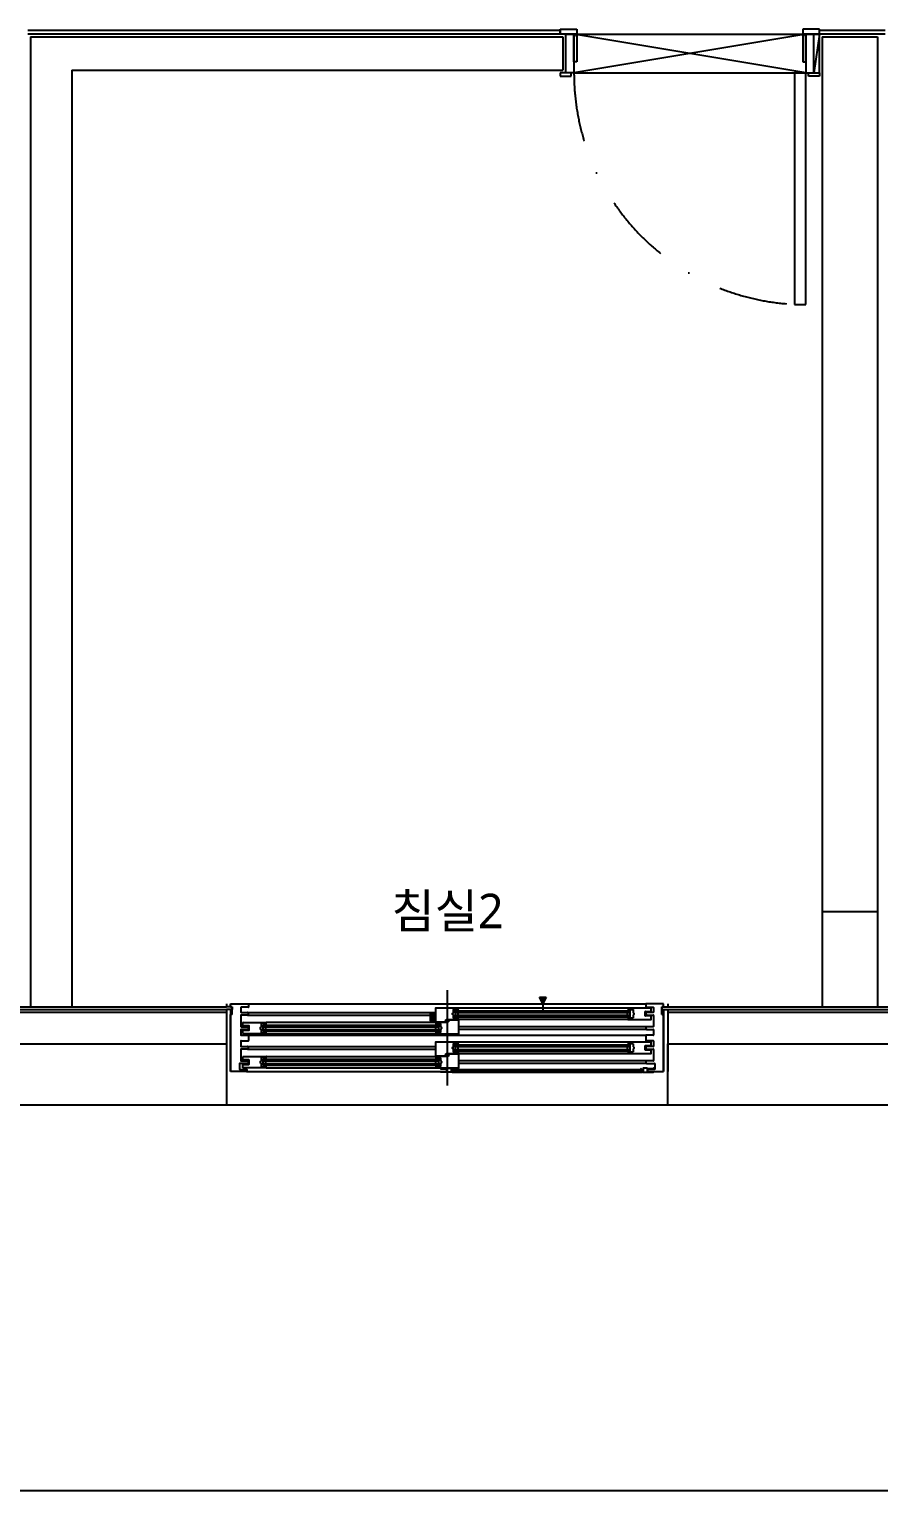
# Model space of a CAD drawing. Header units: millimetres. Extents: x -33000 to 294000, y 0 to 42408.
# Drawn here: x 11365 to 14445, y 9905 to 15203 of the extents above; entities that cross this region are included whole.
import ezdxf
from ezdxf.enums import TextEntityAlignment as Align

# ---------------------------------------------------------------- set-up
doc = ezdxf.new("R2010")
doc.units = ezdxf.units.MM
doc.header["$LTSCALE"] = 50
doc.linetypes.add('DASHDOTX2', pattern=[2, 1, -0.5, 0, -0.5])
doc.layers.add('arch', color=8, linetype='Continuous')
doc.layers.add('실명', color=9, linetype='Continuous')
doc.styles.add('FORTELINE', font='malgun.ttf')

msp = doc.modelspace()

# ---------------------------------------------------------------- hatches: boundary and pattern name
at = {"layer": 'arch'}
h = msp.add_hatch(color=256, dxfattribs=at)
h.dxf.hatch_style = 1
h.paths.add_polyline_path([(13214.2, 11694.5), (13239.2, 11694.5), (13226.7, 11669.5)])

# ---------------------------------------------------------------- linework, layer by layer
for p, q in [((11359.6, 15199.5), (13289.6, 15199.5)), ((13289.6, 15184.5), (11359.6, 15184.5)), ((13289.6, 15199.5), (13289.6, 15184.5)), ((13309.6, 15044.5), (13309.6, 15184.5)), ((13309.6, 15184.5), (13339.6, 15184.5)), ((13339.6, 15184.5), (13339.6, 15044.5)), ((13339.6, 15184.5), (13344.6, 15184.5)), ((13339.6, 15084.5), (13339.6, 15184.5)), ((13339.6, 15184.5), (14179.6, 15184.5)), ((14179.6, 15184.5), (13339.6, 15044.5)), ((14179.6, 15044.5), (13339.6, 15184.5)), ((13344.6, 15184.5), (13344.6, 15179.5)), ((13344.6, 15179.5), (13349.6, 15179.5)), ((13349.6, 15179.5), (13349.6, 15084.5)), ((14174.6, 15179.5), (14169.6, 15179.5)), ((14169.6, 15179.5), (14169.6, 15084.5)), ((14179.6, 15184.5), (14174.6, 15184.5)), ((14174.6, 15184.5), (14174.6, 15179.5)), ((14209.6, 15184.5), (14179.6, 15184.5)), ((14179.6, 15184.5), (14179.6, 15044.5)), ((14179.6, 15084.5), (14179.6, 15184.5)), ((14229.6, 15184.5), (14209.6, 15184.5)), ((14229.6, 15184.5), (14209.6, 15044.5)), ((14209.6, 15044.5), (14209.6, 15184.5)), ((14229.6, 15184.5), (14229.6, 15199.5)), ((14229.6, 15199.5), (14467.6, 15199.5)), ((14467.6, 15184.5), (14229.6, 15184.5)), ((14229.6, 15044.5), (14229.6, 15184.5)), ((14239.6, 15174.5), (14439.6, 15174.5)), ((14239.6, 15174.5), (14239.6, 12004.5)), ((14439.6, 15174.5), (14439.6, 12004.5)), ((13349.6, 15084.5), (13339.6, 15084.5)), ((14169.6, 15084.5), (14179.6, 15084.5)), ((13329.6, 15044.5), (13289.6, 15044.5)), ((13289.6, 15044.5), (13289.6, 15032.5)), ((13289.6, 15032.5), (13329.6, 15032.5)), ((13339.6, 15044.5), (13309.6, 15044.5)), ((13329.6, 15032.5), (13329.6, 15044.5)), ((13339.6, 15044.5), (14179.6, 15044.5)), ((14179.6, 15044.5), (14209.6, 15044.5)), ((14189.6, 15032.5), (14189.6, 15044.5)), ((14189.6, 15044.5), (14229.6, 15044.5)), ((14229.6, 15032.5), (14189.6, 15032.5)), ((14209.6, 15044.5), (14229.6, 15044.5)), ((14229.6, 15044.5), (14229.6, 15032.5)), ((14239.6, 12004.5), (14439.6, 12004.5)), ((12879.6, 11719.5), (12879.6, 11374.5)), ((10659.6, 11659.5), (12079.6, 11659.5)), ((12079.6, 11669.5), (12079.6, 11659.5)), ((12100.6, 11659.5), (12079.6, 11659.5)), ((12094.6, 11669.5), (12158.6, 11669.5)), ((12094.6, 11659.5), (12094.6, 11669.5)), ((12094.6, 11659.5), (12100.6, 11659.5)), ((12100.6, 11659.5), (12100.6, 11650)), ((12100.6, 11631.5), (12100.6, 11659.5)), ((12131.6, 11656.5), (12131.6, 11640)), ((12158.6, 11657.5), (12132.6, 11657.5)), ((12158.6, 11669.5), (13600.6, 11669.5)), ((12159.6, 11668.5), (12159.6, 11658.5)), ((12921.6, 11654.5), (12837.6, 11654.5)), ((13535.1, 11654.5), (12921.6, 11654.5)), ((13226.7, 11669.5), (13214.2, 11694.5)), ((13214.2, 11694.5), (13239.2, 11694.5)), ((13239.2, 11694.5), (13226.7, 11669.5)), ((13226.7, 11669.5), (13226.7, 11644.5)), ((13619.1, 11654.5), (13535.1, 11654.5)), ((13599.6, 11668.5), (13599.6, 11658.5)), ((13664.6, 11669.5), (13600.6, 11669.5)), ((13600.6, 11657.5), (13626.6, 11657.5)), ((13627.6, 11656.5), (13627.6, 11640)), ((13658.6, 11659.5), (13679.6, 11659.5)), ((13658.6, 11659.5), (13658.6, 11650)), ((13664.6, 11659.5), (13658.6, 11659.5)), ((13658.6, 11631.5), (13658.6, 11659.5)), ((13664.6, 11659.5), (13664.6, 11669.5)), ((13679.6, 11669.5), (13679.6, 11659.5)), ((13679.6, 11659.5), (14899.6, 11659.5)), ((10659.6, 11649.5), (12079.6, 11649.5)), ((10659.6, 11639.5), (12079.6, 11639.5)), ((12079.6, 11650), (12079.6, 11424.5)), ((12100.6, 11650), (12079.6, 11650)), ((12094.6, 11650), (12094.6, 11424.5)), ((12094.6, 11424.5), (12094.6, 11631.5)), ((12100.6, 11631.5), (12094.6, 11631.5)), ((12131.6, 11628), (12131.6, 11588)), ((12132.6, 11639), (12156.1, 11639)), ((12156.1, 11629), (12132.6, 11629)), ((12139.6, 11590.5), (12139.6, 11602)), ((12140.1, 11602.5), (12224.1, 11602.5)), ((12156.1, 11639), (12837.1, 11639)), ((12156.1, 11629), (12817.6, 11629)), ((12156.6, 11638.5), (12156.6, 11637.9)), ((12156.6, 11630.2), (12156.6, 11629.5)), ((12224.1, 11601.5), (12222.6, 11601.5)), ((12222.6, 11601.5), (12222.6, 11595)), ((12837.6, 11602.5), (12224.1, 11602.5)), ((12817.6, 11631.9), (12817.6, 11610.8)), ((12820.7, 11613.3), (12817.8, 11631.8)), ((12818.6, 11632.9), (12823.9, 11632.9)), ((12818.6, 11609.8), (12826.2, 11609.5)), ((12824.9, 11611.8), (12822.6, 11611.8)), ((12824.9, 11631.9), (12824.9, 11611.8)), ((12826.2, 11629), (12824.9, 11629)), ((12824.9, 11611.8), (12824.9, 11609.5)), ((12837.1, 11633), (12826.2, 11629)), ((12826.2, 11629), (12826.2, 11609.5)), ((12826.2, 11609.5), (12834.5, 11608.2)), ((12834.5, 11606), (12834.5, 11628.7)), ((12834.5, 11628.7), (12837.1, 11628.7)), ((12837.1, 11606), (12834.5, 11606)), ((12837.1, 11654), (12837.1, 11605.5)), ((12837.6, 11605), (12873.6, 11605)), ((12881.1, 11602.5), (12837.6, 11602.5)), ((12837.6, 11601.5), (12839.1, 11601.5)), ((12839.1, 11601.5), (12839.1, 11595)), ((12873.6, 11609.5), (12878, 11613.5)), ((12873.6, 11608), (12873.6, 11609.5)), ((12882.1, 11607.1), (12873.6, 11608)), ((12873.6, 11605), (12882.1, 11606)), ((12876.6, 11609.6), (12876.6, 11609.5)), ((12885.6, 11611), (12877, 11610.1)), ((12877, 11609), (12885.6, 11608)), ((12878, 11613.5), (12921.6, 11613.5)), ((12885.6, 11606.6), (12881.1, 11602.5)), ((12882.6, 11606.5), (12882.6, 11606.6)), ((12921.6, 11611), (12885.6, 11611)), ((12885.6, 11608), (12885.6, 11606.6)), ((12899.6, 11631.3), (12899.6, 11635.7)), ((12899.8, 11636.2), (12902.8, 11637.9)), ((12902.8, 11629.2), (12899.8, 11630.9)), ((12903.1, 11638.3), (12903.1, 11649)), ((12903.1, 11619), (12903.1, 11628.7)), ((12903.6, 11649.5), (12918.6, 11649.5)), ((12918.6, 11618.5), (12903.6, 11618.5)), ((12910.1, 11622.5), (12910.1, 11644.5)), ((12910.1, 11644.5), (13543.3, 11644.5)), ((12910.1, 11638.5), (13543.3, 11638.5)), ((12910.1, 11628.5), (13543.3, 11628.5)), ((12910.1, 11622.5), (13543.3, 11622.5)), ((12918.1, 11648), (12915.1, 11648)), ((12915.1, 11648), (12915.1, 11646.5)), ((12915.1, 11646.5), (12919.6, 11646.5)), ((12919.6, 11621.5), (12915.1, 11621.5)), ((12915.1, 11621.5), (12915.1, 11620)), ((12915.1, 11620), (12918.1, 11620)), ((12918.6, 11649.5), (12918.6, 11648.5)), ((12918.6, 11619.5), (12918.6, 11618.5)), ((12920.1, 11647), (12920.1, 11653.5)), ((12920.1, 11653.5), (12921.6, 11653.5)), ((12920.1, 11647.1), (12922.6, 11644.5)), ((12920.1, 11628.5), (12920.1, 11638.5)), ((12920.1, 11620), (12922.6, 11622.5)), ((12920.1, 11614.5), (12920.1, 11621)), ((12921.6, 11614.5), (12920.1, 11614.5)), ((13535.1, 11613.5), (12921.6, 11613.5)), ((12922.1, 11562), (12922.1, 11610.5)), ((13533.3, 11628.5), (13533.3, 11638.5)), ((13536.6, 11647.1), (13534, 11644.5)), ((13536.6, 11620), (13534, 11622.5)), ((13535.1, 11653.5), (13536.6, 11653.5)), ((13536.6, 11614.5), (13535.1, 11614.5)), ((13535.1, 11613.5), (13619.1, 11613.5)), ((13536.6, 11653.5), (13536.6, 11647)), ((13536.6, 11621), (13536.6, 11614.5)), ((13537.1, 11646.5), (13541.6, 11646.5)), ((13541.6, 11621.5), (13537.1, 11621.5)), ((13538.1, 11648.5), (13538.1, 11649.5)), ((13538.1, 11649.5), (13553.1, 11649.5)), ((13538.1, 11618.5), (13538.1, 11619.5)), ((13553.1, 11618.5), (13538.1, 11618.5)), ((13541.6, 11648), (13538.6, 11648)), ((13538.6, 11620), (13541.6, 11620)), ((13541.6, 11646.5), (13541.6, 11648)), ((13541.6, 11620), (13541.6, 11621.5)), ((13543.3, 11622.5), (13543.3, 11644.5)), ((13553.6, 11649), (13553.6, 11638.8)), ((13553.6, 11629.2), (13553.6, 11619)), ((13553.8, 11638.4), (13556.8, 11636.7)), ((13556.8, 11631.4), (13553.8, 11629.7)), ((13557.1, 11636.2), (13557.1, 11631.8)), ((13597.3, 11627), (13597.3, 11641)), ((13598.3, 11642), (13619.1, 11642)), ((13619.1, 11626), (13598.3, 11626)), ((13602.6, 11638.5), (13602.6, 11637.9)), ((13602.6, 11630.2), (13602.6, 11629.5)), ((13626.6, 11639), (13603.1, 11639)), ((13603.1, 11629), (13626.6, 11629)), ((13619.6, 11653.5), (13619.6, 11654)), ((13619.6, 11642.5), (13619.6, 11654)), ((13619.6, 11614), (13619.6, 11625.5)), ((13627.6, 11628), (13627.6, 11588)), ((13658.6, 11650), (13679.6, 11650)), ((13658.6, 11631.5), (13664.6, 11631.5)), ((13664.6, 11650), (13664.6, 11424.5)), ((13664.6, 11424.5), (13664.6, 11631.5)), ((13679.6, 11650), (13679.6, 11424.5)), ((13679.6, 11649.5), (14899.6, 11649.5)), ((13679.6, 11639.5), (14899.6, 11639.5)), ((12131.6, 11576), (12131.6, 11557.5)), ((12132.6, 11587), (12156.1, 11587)), ((12156.1, 11577), (12132.6, 11577)), ((12132.6, 11556.5), (12158.6, 11556.5)), ((12139.6, 11562), (12139.6, 11573.5)), ((12160.9, 11590), (12140.1, 11590)), ((12140.1, 11574), (12160.9, 11574)), ((12224.1, 11561.5), (12140.1, 11561.5)), ((12156.6, 11586.5), (12156.6, 11585.9)), ((12156.6, 11578.2), (12156.6, 11577.5)), ((12158.6, 11556.5), (13600.6, 11556.5)), ((12159.6, 11555.5), (12159.6, 11537)), ((12161.9, 11575), (12161.9, 11589)), ((12202.1, 11584.2), (12202.1, 11579.8)), ((12205.3, 11586.4), (12202.3, 11584.7)), ((12202.3, 11579.4), (12205.3, 11577.7)), ((12205.6, 11597), (12205.6, 11586.8)), ((12205.6, 11577.2), (12205.6, 11567)), ((12221.1, 11597.5), (12206.1, 11597.5)), ((12206.1, 11566.5), (12221.1, 11566.5)), ((12212.6, 11571), (12212.6, 11593)), ((12212.6, 11593), (12849.1, 11593)), ((12212.6, 11587), (12849.1, 11587)), ((12212.6, 11577), (12849.1, 11577)), ((12212.6, 11571), (12849.1, 11571)), ((12217.6, 11594.5), (12217.6, 11596)), ((12217.6, 11596), (12220.6, 11596)), ((12222.1, 11594.5), (12217.6, 11594.5)), ((12217.6, 11568), (12217.6, 11569.5)), ((12217.6, 11569.5), (12222.1, 11569.5)), ((12220.6, 11568), (12217.6, 11568)), ((12221.1, 11596.5), (12221.1, 11597.5)), ((12221.1, 11566.5), (12221.1, 11567.5)), ((12222.6, 11595.6), (12225.1, 11593)), ((12222.6, 11577), (12222.6, 11587)), ((12222.6, 11568.5), (12225.1, 11571)), ((12222.6, 11569), (12222.6, 11562.5)), ((12222.6, 11562.5), (12224.1, 11562.5)), ((12224.1, 11561.5), (12837.6, 11561.5)), ((12839.1, 11595.6), (12836.5, 11593)), ((12839.1, 11568.5), (12836.5, 11571)), ((12839.1, 11562.5), (12837.6, 11562.5)), ((12837.6, 11561.5), (12921.6, 11561.5)), ((12839.1, 11577), (12839.1, 11587)), ((12839.1, 11569), (12839.1, 11562.5)), ((12839.6, 11594.5), (12844.1, 11594.5)), ((12844.1, 11569.5), (12839.6, 11569.5)), ((12840.6, 11596.5), (12840.6, 11597.5)), ((12840.6, 11597.5), (12855.6, 11597.5)), ((12840.6, 11566.5), (12840.6, 11567.5)), ((12855.6, 11566.5), (12840.6, 11566.5)), ((12844.1, 11596), (12841.1, 11596)), ((12841.1, 11568), (12844.1, 11568)), ((12844.1, 11594.5), (12844.1, 11596)), ((12844.1, 11568), (12844.1, 11569.5)), ((12849.1, 11571), (12849.1, 11593)), ((12856.1, 11597), (12856.1, 11587.3)), ((12856.1, 11577.7), (12856.1, 11567)), ((12856.3, 11586.9), (12859.3, 11585.2)), ((12859.3, 11579.9), (12856.3, 11578.2)), ((12859.6, 11584.7), (12859.6, 11580.3)), ((13603.1, 11587), (12922.1, 11587)), ((13603.1, 11577), (12922.1, 11577)), ((13599.6, 11555.5), (13599.6, 11537)), ((13626.6, 11556.5), (13600.6, 11556.5)), ((13602.6, 11586.5), (13602.6, 11585.9)), ((13602.6, 11578.2), (13602.6, 11577.5)), ((13626.6, 11587), (13603.1, 11587)), ((13603.1, 11577), (13626.6, 11577)), ((13627.6, 11576), (13627.6, 11557.5)), ((10659.6, 11524.5), (12079.6, 11524.5)), ((12079.6, 11524.5), (12079.6, 11304.5)), ((12131.6, 11535), (12131.6, 11516.5)), ((12131.6, 11504.5), (12131.6, 11464.5)), ((12132.6, 11536), (12158.6, 11536)), ((12132.6, 11515.5), (12156.1, 11515.5)), ((12156.1, 11505.5), (12132.6, 11505.5)), ((12156.1, 11515.5), (12837.1, 11515.5)), ((12156.1, 11505.5), (12837.1, 11505.5)), ((12156.6, 11515), (12156.6, 11514.4)), ((12156.6, 11506.7), (12156.6, 11506)), ((12837.1, 11530.5), (12837.1, 11482)), ((12921.6, 11531), (12837.6, 11531)), ((12899.6, 11507.8), (12899.6, 11512.2)), ((12899.8, 11512.7), (12902.8, 11514.4)), ((12902.8, 11505.7), (12899.8, 11507.4)), ((12903.1, 11514.8), (12903.1, 11525.5)), ((12903.1, 11495.5), (12903.1, 11505.2)), ((12903.6, 11526), (12918.6, 11526)), ((12910.1, 11499), (12910.1, 11521)), ((12910.1, 11521), (13543.3, 11521)), ((12910.1, 11515), (13543.3, 11515)), ((12910.1, 11505), (13543.3, 11505)), ((12910.1, 11499), (13543.3, 11499)), ((12918.1, 11524.5), (12915.1, 11524.5)), ((12915.1, 11524.5), (12915.1, 11523)), ((12915.1, 11523), (12919.6, 11523)), ((12919.6, 11498), (12915.1, 11498)), ((12915.1, 11498), (12915.1, 11496.5)), ((12915.1, 11496.5), (12918.1, 11496.5)), ((12918.6, 11526), (12918.6, 11525)), ((12918.6, 11496), (12918.6, 11495)), ((12920.1, 11523.5), (12920.1, 11530)), ((12920.1, 11530), (12921.6, 11530)), ((12920.1, 11523.6), (12922.6, 11521)), ((12920.1, 11505), (12920.1, 11515)), ((12920.1, 11496.5), (12922.6, 11499)), ((12920.1, 11491), (12920.1, 11497.5)), ((13535.1, 11531), (12921.6, 11531)), ((13533.3, 11505), (13533.3, 11515)), ((13536.6, 11523.6), (13534, 11521)), ((13536.6, 11496.5), (13534, 11499)), ((13619.1, 11531), (13535.1, 11531)), ((13535.1, 11530), (13536.6, 11530)), ((13536.6, 11530), (13536.6, 11523.5)), ((13536.6, 11497.5), (13536.6, 11491)), ((13537.1, 11523), (13541.6, 11523)), ((13541.6, 11498), (13537.1, 11498)), ((13538.1, 11525), (13538.1, 11526)), ((13538.1, 11526), (13553.1, 11526)), ((13538.1, 11495), (13538.1, 11496)), ((13541.6, 11524.5), (13538.6, 11524.5)), ((13538.6, 11496.5), (13541.6, 11496.5)), ((13541.6, 11523), (13541.6, 11524.5)), ((13541.6, 11496.5), (13541.6, 11498)), ((13543.3, 11499), (13543.3, 11521)), ((13553.6, 11525.5), (13553.6, 11515.3)), ((13553.6, 11505.7), (13553.6, 11495.5)), ((13553.8, 11514.9), (13556.8, 11513.2)), ((13556.8, 11507.9), (13553.8, 11506.2)), ((13557.1, 11512.7), (13557.1, 11508.3)), ((13597.3, 11503.5), (13597.3, 11517.5)), ((13598.3, 11518.5), (13619.1, 11518.5)), ((13619.1, 11502.5), (13598.3, 11502.5)), ((13626.6, 11536), (13600.6, 11536)), ((13602.6, 11515), (13602.6, 11514.4)), ((13602.6, 11506.7), (13602.6, 11506)), ((13626.6, 11515.5), (13603.1, 11515.5)), ((13603.1, 11505.5), (13626.6, 11505.5)), ((13619.6, 11519), (13619.6, 11530.5)), ((13619.6, 11490.5), (13619.6, 11502)), ((13627.6, 11535), (13627.6, 11516.5)), ((13627.6, 11504.5), (13627.6, 11464.5)), ((13679.6, 11524.5), (14899.6, 11524.5)), ((13679.6, 11304.5), (13679.6, 11524.5)), ((12126.6, 11452.5), (12126.6, 11433.5)), ((12156.1, 11453.5), (12127.6, 11453.5)), ((12132.6, 11463.5), (12156.1, 11463.5)), ((12139.6, 11467), (12139.6, 11478.5)), ((12139.6, 11438.5), (12139.6, 11450)), ((12140.1, 11479), (12224.1, 11479)), ((12160.9, 11466.5), (12140.1, 11466.5)), ((12140.1, 11450.5), (12160.9, 11450.5)), ((12156.6, 11463), (12156.6, 11462.4)), ((12156.6, 11454.7), (12156.6, 11454)), ((12161.9, 11451.5), (12161.9, 11465.5)), ((12202.1, 11460.7), (12202.1, 11456.3)), ((12205.3, 11462.9), (12202.3, 11461.2)), ((12202.3, 11455.9), (12205.3, 11454.2)), ((12205.6, 11473.5), (12205.6, 11463.3)), ((12205.6, 11453.7), (12205.6, 11443.5)), ((12221.1, 11474), (12206.1, 11474)), ((12206.1, 11443), (12221.1, 11443)), ((12212.6, 11469.5), (12849.1, 11469.5)), ((12212.6, 11447.5), (12212.6, 11469.5)), ((12212.6, 11463.5), (12849.1, 11463.5)), ((12212.6, 11453.5), (12849.1, 11453.5)), ((12212.6, 11447.5), (12849.1, 11447.5)), ((12217.6, 11471), (12217.6, 11472.5)), ((12217.6, 11472.5), (12220.6, 11472.5)), ((12222.1, 11471), (12217.6, 11471)), ((12217.6, 11444.5), (12217.6, 11446)), ((12217.6, 11446), (12222.1, 11446)), ((12220.6, 11444.5), (12217.6, 11444.5)), ((12221.1, 11473), (12221.1, 11474)), ((12221.1, 11443), (12221.1, 11444)), ((12224.1, 11478), (12222.6, 11478)), ((12222.6, 11478), (12222.6, 11471.5)), ((12222.6, 11472.1), (12225.1, 11469.5)), ((12222.6, 11453.5), (12222.6, 11463.5)), ((12222.6, 11445), (12225.1, 11447.5)), ((12222.6, 11445.5), (12222.6, 11439)), ((12224.1, 11479), (12837.6, 11479)), ((12839.1, 11472.1), (12836.5, 11469.5)), ((12839.1, 11445), (12836.5, 11447.5)), ((12837.6, 11481.5), (12873.6, 11481.5)), ((12881.1, 11479), (12837.6, 11479)), ((12837.6, 11478), (12839.1, 11478)), ((12839.1, 11478), (12839.1, 11474.5)), ((12839.1, 11474.5), (12839.6, 11474)), ((12839.6, 11474), (12839.1, 11473.5)), ((12839.1, 11473.5), (12839.1, 11471.5)), ((12839.1, 11453.5), (12839.1, 11463.5)), ((12839.1, 11445.5), (12839.1, 11439)), ((12839.6, 11471), (12844.1, 11471)), ((12844.1, 11446), (12839.6, 11446)), ((12840.6, 11473), (12840.6, 11474)), ((12840.6, 11474), (12855.6, 11474)), ((12840.6, 11443), (12840.6, 11444)), ((12855.6, 11443), (12840.6, 11443)), ((12844.1, 11472.5), (12841.1, 11472.5)), ((12841.1, 11444.5), (12844.1, 11444.5)), ((12844.1, 11471), (12844.1, 11472.5)), ((12844.1, 11444.5), (12844.1, 11446)), ((12849.1, 11447.5), (12849.1, 11469.5)), ((12856.1, 11473.5), (12856.1, 11463.8)), ((12856.1, 11454.2), (12856.1, 11443.5)), ((12856.3, 11463.4), (12859.3, 11461.7)), ((12859.3, 11456.4), (12856.3, 11454.7)), ((12859.6, 11461.2), (12859.6, 11456.8)), ((12873.6, 11486), (12878, 11490)), ((12873.6, 11484.5), (12873.6, 11486)), ((12882.1, 11483.6), (12873.6, 11484.5)), ((12873.6, 11481.5), (12882.1, 11482.5)), ((12876.6, 11486.1), (12876.6, 11486)), ((12885.6, 11487.5), (12877, 11486.6)), ((12877, 11485.5), (12885.6, 11484.5)), ((12878, 11490), (12921.6, 11490)), ((12885.6, 11483.1), (12881.1, 11479)), ((12882.6, 11483), (12882.6, 11483.1)), ((12921.6, 11487.5), (12885.6, 11487.5)), ((12885.6, 11484.5), (12885.6, 11483.1)), ((12918.6, 11495), (12903.6, 11495)), ((12921.6, 11491), (12920.1, 11491)), ((12921.6, 11490), (13535.1, 11490)), ((12922.1, 11438.5), (12922.1, 11487)), ((13603.1, 11463.5), (12922.1, 11463.5)), ((13603.1, 11453.5), (12922.1, 11453.5)), ((13536.6, 11491), (13535.1, 11491)), ((13535.1, 11490), (13619.1, 11490)), ((13553.1, 11495), (13538.1, 11495)), ((13602.6, 11463), (13602.6, 11462.4)), ((13602.6, 11454.7), (13602.6, 11454)), ((13626.6, 11463.5), (13603.1, 11463.5)), ((13603.1, 11453.5), (13631.6, 11453.5)), ((13632.6, 11452.5), (13632.6, 11433.5)), ((12152.6, 11424.5), (12094.6, 11424.5)), ((12127.6, 11432.5), (12152.6, 11432.5)), ((12224.1, 11438), (12140.1, 11438)), ((12152.6, 11424.5), (12879.2, 11424.5)), ((12153.6, 11431.5), (12153.6, 11425.5)), ((12222.6, 11439), (12224.1, 11439)), ((12224.1, 11438), (12837.6, 11438)), ((12839.1, 11439), (12837.6, 11439)), ((12837.6, 11438), (12921.6, 11438)), ((12856.2, 11434.1), (12856.2, 11436.1)), ((12856.7, 11436.6), (12858.7, 11436.6)), ((12878.7, 11433.6), (12856.7, 11433.6)), ((12856.7, 11423.6), (12878.7, 11423.6)), ((12895.2, 11422.6), (12856.7, 11422.6)), ((12858.7, 11435.8), (12857.2, 11435.8)), ((12857.2, 11435.8), (12857.2, 11434.6)), ((12857.2, 11434.6), (12878.7, 11434.6)), ((12858.7, 11436.6), (12858.7, 11435.8)), ((12879.2, 11435.1), (12879.2, 11436.1)), ((12879.2, 11424.1), (12879.2, 11433.1)), ((12879.7, 11436.6), (12893.2, 11436.6)), ((12894.2, 11435.6), (12894.2, 11430.1)), ((12894.2, 11432.5), (12901.7, 11432.5)), ((12894.2, 11428.1), (12894.2, 11423.6)), ((12894.2, 11423.6), (12895.2, 11423.6)), ((12894.7, 11429.6), (12901.2, 11429.6)), ((12901.2, 11428.6), (12894.7, 11428.6)), ((12898.1, 11422.5), (13586.6, 11422.5)), ((12901.2, 11423.6), (12901.7, 11423.6)), ((12901.7, 11422.6), (12901.2, 11422.6)), ((12901.7, 11430.1), (12901.7, 11434.1)), ((12901.7, 11423.6), (12901.7, 11428.1)), ((12902.7, 11434.1), (12902.7, 11423.6)), ((12902.7, 11432.5), (13582.1, 11432.5)), ((12902.7, 11424.5), (13582.1, 11424.5)), ((13582.1, 11434.1), (13582.1, 11423.6)), ((13583.1, 11430.1), (13583.1, 11434.1)), ((13583.1, 11432.5), (13590.6, 11432.5)), ((13583.1, 11423.6), (13583.1, 11428.1)), ((13583.6, 11423.6), (13583.1, 11423.6)), ((13583.1, 11422.6), (13583.6, 11422.6)), ((13590.1, 11429.6), (13583.6, 11429.6)), ((13583.6, 11428.6), (13590.1, 11428.6)), ((13590.6, 11423.6), (13589.6, 11423.6)), ((13589.6, 11422.6), (13628.1, 11422.6)), ((13590.6, 11435.6), (13590.6, 11430.1)), ((13590.6, 11428.1), (13590.6, 11423.6)), ((13605.1, 11436.6), (13591.6, 11436.6)), ((13605.6, 11435.1), (13605.6, 11436.1)), ((13605.6, 11424.1), (13605.6, 11433.1)), ((13605.6, 11431.5), (13605.6, 11425.5)), ((13627.6, 11434.6), (13606.1, 11434.6)), ((13606.1, 11433.6), (13628.1, 11433.6)), ((13628.1, 11423.6), (13606.1, 11423.6)), ((13631.6, 11432.5), (13606.6, 11432.5)), ((13606.6, 11424.5), (13664.6, 11424.5)), ((13628.1, 11436.6), (13626.1, 11436.6)), ((13626.1, 11436.6), (13626.1, 11435.8)), ((13626.1, 11435.8), (13627.6, 11435.8)), ((13627.6, 11435.8), (13627.6, 11434.6)), ((13628.6, 11434.1), (13628.6, 11436.1)), ((10659.6, 11304.5), (12079.6, 11304.5)), ((12079.6, 11304.5), (13679.6, 11304.5)), ((13679.6, 11304.5), (14899.6, 11304.5)), ((25734.6, 9905.1), (5606.3, 9905.1))]:
    msp.add_line(p, q, dxfattribs=at)
at = {"layer": 'arch', "ltscale": 2}
for p, q in [((11369.6, 15174.5), (11369.6, 11659.5)), ((11369.6, 15174.5), (13299.6, 15174.5)), ((13299.6, 15174.5), (13299.6, 15054.5)), ((11519.6, 15054.5), (11519.6, 11659.5)), ((11519.6, 15054.5), (13299.6, 15054.5)), ((14239.6, 12004.5), (14239.6, 11659.5)), ((14439.6, 12004.5), (14439.6, 11659.5))]:
    msp.add_line(p, q, dxfattribs=at)
at = {"layer": 'arch', "linetype": 'Continuous', "ltscale": 4}
for p, q in [((13289.6, 15184.5), (13289.6, 15202.5)), ((13289.6, 15202.5), (13349.6, 15202.5)), ((13349.6, 15184.5), (13289.6, 15184.5)), ((13349.6, 15202.5), (13349.6, 15184.5)), ((14229.6, 15202.5), (14169.6, 15202.5)), ((14169.6, 15202.5), (14169.6, 15184.5)), ((14169.6, 15184.5), (14229.6, 15184.5)), ((14229.6, 15184.5), (14229.6, 15202.5)), ((14179.6, 15044.5), (14139.6, 15044.5)), ((14139.6, 15044.5), (14139.6, 14204.5)), ((14179.6, 14204.5), (14179.6, 15044.5)), ((14139.6, 14204.5), (14179.6, 14204.5))]:
    msp.add_line(p, q, dxfattribs=at)
at = {"layer": 'arch'}
for centre in [(12898.1, 11425.5), (13586.6, 11425.5)]:
    msp.add_circle(centre, 3, dxfattribs=at)
at = {"layer": 'arch', "linetype": 'DASHDOTX2', "ltscale": 5}
msp.add_arc((14179.6, 15044.5), 840, 180, 270, dxfattribs=at)
at = {"layer": 'arch'}
for centre, radius, start, end in [((12132.6, 11656.5), 1, 90, 180), ((12158.6, 11668.5), 1, 0, 90), ((12158.6, 11658.5), 1, 270, 0), ((12837.6, 11654), 0.5, 90, 180), ((12921.6, 11654), 0.5, 270, 90), ((13535.1, 11654), 0.5, 90, 180), ((13600.6, 11668.5), 1, 90, 180), ((13600.6, 11658.5), 1, 180, 270), ((13619.1, 11654), 0.5, 0, 90), ((13626.6, 11656.5), 1, 0, 90), ((12132.6, 11640), 1, 180, 270), ((12132.6, 11628), 1, 90, 180), ((12140.1, 11602), 0.5, 90, 180), ((12156.1, 11638.5), 0.5, 0, 90), ((12156.1, 11629.5), 0.5, 270, 0), ((12157.6, 11637.9), 1, 180, 255.5225), ((12157.6, 11630.2), 1, 104.4775, 180), ((12156.6, 11634), 3, 284.4775, 75.5225), ((12224.1, 11602), 0.5, 360, 90), ((12224.1, 11602), 0.5, 270, 0), ((12818.6, 11631.9), 1, 90, 180), ((12818.6, 11610.8), 1, 180, 267.7225), ((12818.8, 11631.9), 1, 90, 188.9365), ((12822.6, 11613.7), 1.88, 191.1199, 270), ((12823.9, 11631.9), 1, 359.9142, 90), ((12837.6, 11605.5), 0.5, 180, 270), ((12837.6, 11602), 0.5, 90, 180), ((12837.6, 11602), 0.5, 180, 270), ((12877.1, 11609.6), 0.5, 96.334, 180), ((12877.1, 11609.5), 0.5, 180, 263.6536), ((12882.1, 11606.6), 0.5, 0, 83.6536), ((12882.1, 11606.5), 0.5, 276.334, 360), ((12900.1, 11635.7), 0.5, 119.7449, 180), ((12900.1, 11631.3), 0.5, 180, 240.2551), ((12902.6, 11638.3), 0.5, 299.7449, 0), ((12902.6, 11628.7), 0.5, 360, 60.2551), ((12903.6, 11649), 0.5, 90, 180), ((12903.6, 11619), 0.5, 180, 270), ((12918.1, 11648.5), 0.5, 270, 0), ((12918.1, 11619.5), 0.5, 0, 90), ((12919.6, 11647), 0.5, 270, 0), ((12919.6, 11621), 0.5, 0, 90), ((12921.6, 11614), 0.5, 270, 90), ((12921.6, 11610.5), 0.5, 0, 90), ((13535.1, 11654), 0.5, 180, 270), ((13535.1, 11614), 0.5, 90, 270), ((13537.1, 11647), 0.5, 180, 270), ((13537.1, 11621), 0.5, 90, 180), ((13538.6, 11648.5), 0.5, 180, 270), ((13538.6, 11619.5), 0.5, 90, 180), ((13553.1, 11649), 0.5, 0, 90), ((13553.1, 11619), 0.5, 270, 0), ((13554.1, 11638.8), 0.5, 180, 240.2551), ((13554.1, 11629.2), 0.5, 119.7449, 180), ((13556.6, 11636.2), 0.5, 0, 60.2551), ((13556.6, 11631.8), 0.5, 299.7449, 360), ((13598.3, 11641), 1, 90, 180), ((13598.3, 11627), 1, 180, 270), ((13602.6, 11634), 3, 104.4775, 255.5225), ((13601.6, 11637.9), 1, 284.4775, 0), ((13601.6, 11630.2), 1, 0, 75.5225), ((13603.1, 11638.5), 0.5, 90, 180), ((13603.1, 11629.5), 0.5, 180, 270), ((13619.1, 11642.5), 0.5, 270, 0), ((13619.1, 11625.5), 0.5, 0, 90), ((13619.1, 11614), 0.5, 270, 0), ((13626.6, 11640), 1, 270, 0), ((13626.6, 11628), 1, 0, 90), ((12132.6, 11588), 1, 180, 270), ((12132.6, 11576), 1, 90, 180), ((12132.6, 11557.5), 1, 180, 270), ((12140.1, 11590.5), 0.5, 180, 270), ((12140.1, 11573.5), 0.5, 90, 180), ((12140.1, 11562), 0.5, 180, 270), ((12156.1, 11586.5), 0.5, 0, 90), ((12156.1, 11577.5), 0.5, 270, 0), ((12157.6, 11585.9), 1, 180, 255.5225), ((12157.6, 11578.2), 1, 104.4775, 180), ((12156.6, 11582), 3, 284.4775, 75.5225), ((12158.6, 11555.5), 1, 0, 90), ((12160.9, 11589), 1, 0, 90), ((12160.9, 11575), 1, 270, 0), ((12202.6, 11584.2), 0.5, 119.7449, 180), ((12202.6, 11579.8), 0.5, 180, 240.2551), ((12205.1, 11586.8), 0.5, 299.7449, 360), ((12205.1, 11577.2), 0.5, 0, 60.2551), ((12206.1, 11597), 0.5, 90, 180), ((12206.1, 11567), 0.5, 180, 270), ((12220.6, 11596.5), 0.5, 270, 0), ((12220.6, 11567.5), 0.5, 0, 90), ((12222.1, 11595), 0.5, 270, 0), ((12222.1, 11569), 0.5, 0, 90), ((12224.1, 11562), 0.5, 270, 90), ((12837.6, 11562), 0.5, 90, 270), ((12839.6, 11595), 0.5, 180, 270), ((12839.6, 11569), 0.5, 90, 180), ((12841.1, 11596.5), 0.5, 180, 270), ((12841.1, 11567.5), 0.5, 90, 180), ((12855.6, 11597), 0.5, 0, 90), ((12855.6, 11567), 0.5, 270, 0), ((12856.6, 11587.3), 0.5, 180, 240.2551), ((12856.6, 11577.7), 0.5, 119.7449, 180), ((12859.1, 11584.7), 0.5, 0, 60.2551), ((12859.1, 11580.3), 0.5, 299.7449, 360), ((12921.6, 11562), 0.5, 270, 0), ((13602.6, 11582), 3, 104.4775, 255.5225), ((13600.6, 11555.5), 1, 90, 180), ((13601.6, 11585.9), 1, 284.4775, 0), ((13601.6, 11578.2), 1, 0, 75.5225), ((13603.1, 11586.5), 0.5, 90, 180), ((13603.1, 11577.5), 0.5, 180, 270), ((13626.6, 11588), 1, 270, 0), ((13626.6, 11576), 1, 0, 90), ((13626.6, 11557.5), 1, 270, 0), ((12132.6, 11535), 1, 90, 180), ((12132.6, 11516.5), 1, 180, 270), ((12132.6, 11504.5), 1, 90, 180), ((12156.1, 11515), 0.5, 0, 90), ((12156.1, 11506), 0.5, 269.9997, 0), ((12157.6, 11514.4), 1, 180, 255.5225), ((12157.6, 11506.7), 1, 104.4775, 180), ((12156.6, 11510.5), 3, 284.4775, 75.5225), ((12158.6, 11537), 1, 270, 0), ((12837.6, 11530.5), 0.5, 90, 180), ((12900.1, 11512.2), 0.5, 119.7449, 180), ((12900.1, 11507.8), 0.5, 180, 240.2551), ((12902.6, 11514.8), 0.5, 299.7449, 0), ((12902.6, 11505.2), 0.5, 360, 60.2551), ((12903.6, 11525.5), 0.5, 90, 180), ((12903.6, 11495.5), 0.5, 180, 270), ((12918.1, 11525), 0.5, 270, 0), ((12918.1, 11496), 0.5, 0, 90), ((12919.6, 11523.5), 0.5, 270, 0), ((12919.6, 11497.5), 0.5, 0, 90), ((12921.6, 11530.5), 0.5, 270, 90), ((13535.1, 11530.5), 0.5, 90, 180), ((13535.1, 11530.5), 0.5, 180, 270), ((13537.1, 11523.5), 0.5, 180, 270), ((13537.1, 11497.5), 0.5, 90, 180), ((13538.6, 11525), 0.5, 180, 270), ((13538.6, 11496), 0.5, 90, 180), ((13553.1, 11525.5), 0.5, 0, 90), ((13553.1, 11495.5), 0.5, 270, 0), ((13554.1, 11515.3), 0.5, 180, 240.2551), ((13554.1, 11505.7), 0.5, 119.7449, 180), ((13556.6, 11512.7), 0.5, 0, 60.2551), ((13556.6, 11508.3), 0.5, 299.7449, 360), ((13598.3, 11517.5), 1, 90, 180), ((13598.3, 11503.5), 1, 180, 270), ((13600.6, 11537), 1, 180, 270), ((13602.6, 11510.5), 3, 104.4775, 255.5225), ((13601.6, 11514.4), 1, 284.4775, 0), ((13601.6, 11506.7), 1, 0, 75.5225), ((13603.1, 11515), 0.5, 90, 180), ((13603.1, 11506), 0.5, 180, 270.0003), ((13619.1, 11530.5), 0.5, 0, 90), ((13619.1, 11519), 0.5, 270, 0), ((13619.1, 11502), 0.5, 0, 90), ((13626.6, 11535), 1, 0, 90), ((13626.6, 11516.5), 1, 270, 0), ((13626.6, 11504.5), 1, 0, 90), ((12127.6, 11452.5), 1, 90, 180), ((12132.6, 11464.5), 1, 180, 270), ((12140.1, 11478.5), 0.5, 90, 180), ((12140.1, 11467), 0.5, 180, 270), ((12140.1, 11450), 0.5, 90, 180), ((12156.1, 11463), 0.5, 0, 90), ((12156.1, 11454), 0.5, 270, 0), ((12157.6, 11462.4), 1, 180, 255.5225), ((12157.6, 11454.7), 1, 104.4775, 180), ((12156.6, 11458.5), 3, 284.4775, 75.5225), ((12160.9, 11465.5), 1, 0, 90), ((12160.9, 11451.5), 1, 270, 0), ((12202.6, 11460.7), 0.5, 119.7449, 180), ((12202.6, 11456.3), 0.5, 180, 240.2551), ((12205.1, 11463.3), 0.5, 299.7449, 360), ((12205.1, 11453.7), 0.5, 0, 60.2551), ((12206.1, 11473.5), 0.5, 90, 180), ((12206.1, 11443.5), 0.5, 180, 270), ((12220.6, 11473), 0.5, 270, 0), ((12220.6, 11444), 0.5, 0, 90), ((12222.1, 11471.5), 0.5, 270, 0), ((12222.1, 11445.5), 0.5, 0, 90), ((12224.1, 11478.5), 0.5, 360, 90), ((12224.1, 11478.5), 0.5, 270, 0), ((12837.6, 11482), 0.5, 180, 270), ((12837.6, 11478.5), 0.5, 90, 180), ((12837.6, 11478.5), 0.5, 180, 270), ((12839.6, 11471.5), 0.5, 180, 270), ((12839.6, 11445.5), 0.5, 90, 180), ((12841.1, 11473), 0.5, 180, 270), ((12841.1, 11444), 0.5, 90, 180), ((12855.6, 11473.5), 0.5, 0, 90), ((12855.6, 11443.5), 0.5, 270, 0), ((12856.6, 11463.8), 0.5, 180, 240.2551), ((12856.6, 11454.2), 0.5, 119.7449, 180), ((12859.1, 11461.2), 0.5, 0, 60.2551), ((12859.1, 11456.8), 0.5, 299.7449, 360), ((12877.1, 11486.1), 0.5, 96.334, 180), ((12877.1, 11486), 0.5, 180, 263.6536), ((12882.1, 11483.1), 0.5, 0, 83.6536), ((12882.1, 11483), 0.5, 276.334, 360), ((12921.6, 11490.5), 0.5, 270, 90), ((12921.6, 11487), 0.5, 0, 90), ((13535.1, 11490.5), 0.5, 90, 270), ((13602.6, 11458.5), 3, 104.4775, 255.5225), ((13601.6, 11462.4), 1, 284.4775, 0), ((13601.6, 11454.7), 1, 0, 75.5225), ((13603.1, 11463), 0.5, 90, 180), ((13603.1, 11454), 0.5, 180, 270), ((13619.1, 11490.5), 0.5, 270, 0), ((13626.6, 11464.5), 1, 270, 0), ((13631.6, 11452.5), 1, 0, 90), ((12127.6, 11433.5), 1, 180, 270), ((12140.1, 11438.5), 0.5, 180, 270), ((12152.6, 11431.5), 1, 0, 90), ((12152.6, 11425.5), 1, 270, 0), ((12224.1, 11438.5), 0.5, 270, 90), ((12837.6, 11438.5), 0.5, 90, 270), ((12856.7, 11436.1), 0.5, 90, 180), ((12856.7, 11434.1), 0.5, 180, 270), ((12856.7, 11423.1), 0.5, 90, 270), ((12878.7, 11435.1), 0.5, 270, 0), ((12878.7, 11433.1), 0.5, 0, 90), ((12878.7, 11424.1), 0.5, 270, 0), ((12879.7, 11436.1), 0.5, 90, 180), ((12893.2, 11435.6), 1, 0, 90), ((12894.7, 11430.1), 0.5, 180, 270), ((12894.7, 11428.1), 0.5, 90, 180), ((12895.2, 11423.1), 0.5, 270, 90), ((12901.2, 11423.1), 0.5, 90, 270), ((12901.2, 11430.1), 0.5, 270, 0), ((12901.2, 11428.1), 0.5, 0, 90), ((12902.2, 11434.1), 0.5, 360, 180), ((12901.7, 11423.6), 1, 270, 0), ((12921.6, 11438.5), 0.5, 270, 0), ((13582.6, 11434.1), 0.5, 360, 180), ((13583.1, 11423.6), 1, 180, 270), ((13583.6, 11430.1), 0.5, 180, 270), ((13583.6, 11428.1), 0.5, 90, 180), ((13583.6, 11423.1), 0.5, 270, 90), ((13589.6, 11423.1), 0.5, 90, 270), ((13590.1, 11430.1), 0.5, 270, 0), ((13590.1, 11428.1), 0.5, 0, 90), ((13591.6, 11435.6), 1, 90, 180), ((13605.1, 11436.1), 0.5, 0, 90), ((13606.1, 11435.1), 0.5, 180, 270), ((13606.1, 11433.1), 0.5, 90, 180), ((13606.6, 11431.5), 1, 90, 180), ((13606.6, 11425.5), 1, 180, 270), ((13606.1, 11424.1), 0.5, 180, 270), ((13628.1, 11436.1), 0.5, 0, 90), ((13628.1, 11434.1), 0.5, 270, 0), ((13628.1, 11423.1), 0.5, 270, 90), ((13631.6, 11433.5), 1, 270, 0)]:
    msp.add_arc(centre, radius, start, end, dxfattribs=at)

# ---------------------------------------------------------------- texts
at = {"layer": '실명', "linetype": 'ByBlock', "style": 'FORTELINE'}
msp.add_text('침실2', height=125, dxfattribs=at).set_placement((12881.1, 12006.6), align=Align.MIDDLE_CENTER)

doc.saveas('drawing.dxf')
